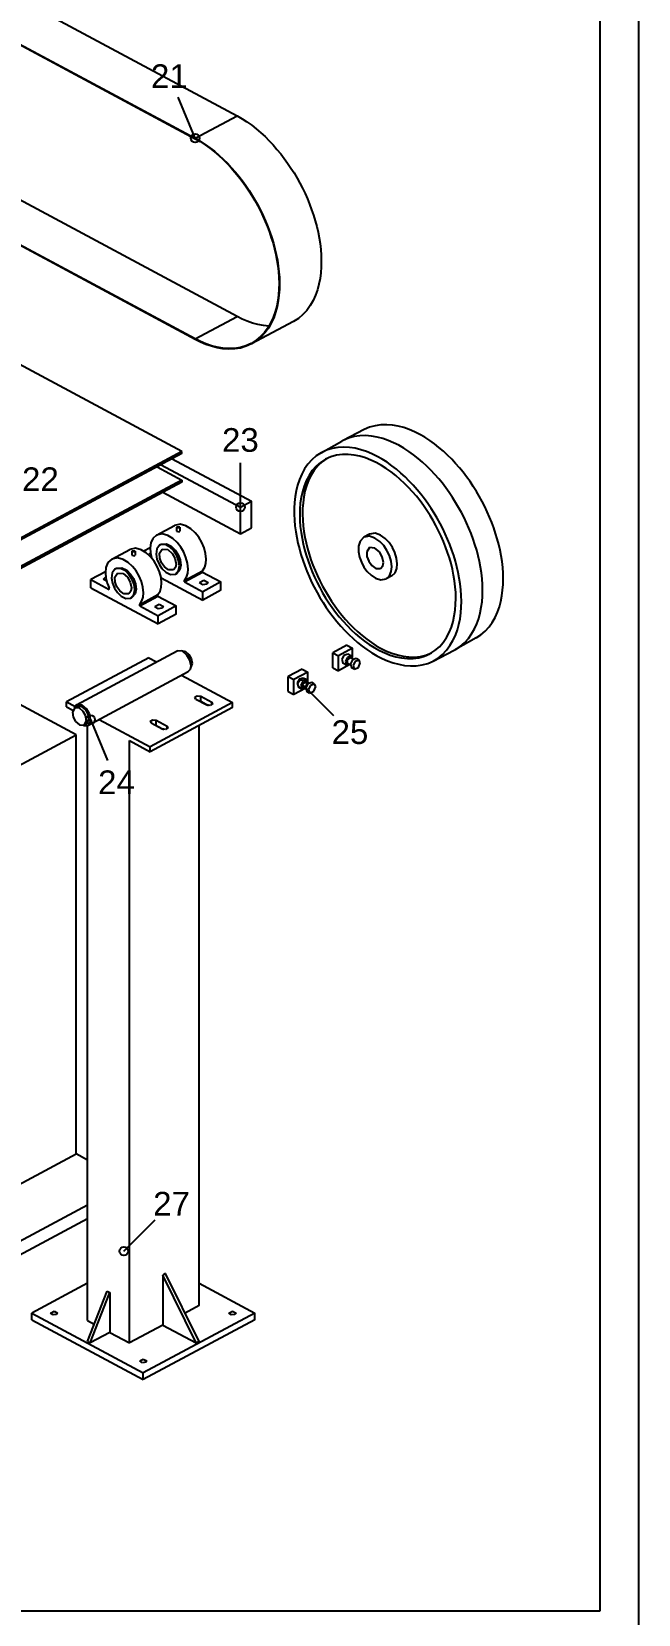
# Model space of a CAD drawing. Header units: millimetres. Extents: x 10 to 287, y 10 to 410.
# Drawn here: x 224.1 to 287, y 143.7 to 307.7 of the extents above; entities that cross this region are included whole.
import ezdxf
from ezdxf.enums import TextEntityAlignment as Align

# ---------------------------------------------------------------- set-up
doc = ezdxf.new("R2010")
doc.units = ezdxf.units.MM
doc.header["$MEASUREMENT"] = 0
doc.layers.add('DIBUJO', color=7, linetype='Continuous')
doc.layers.add('TEXTO', color=7, linetype='Continuous')
doc.styles.get("Standard").update_dxf_attribs({"font": 'arial.ttf'})

msp = doc.modelspace()

# ---------------------------------------------------------------- linework, layer by layer
at = {"layer": 'DIBUJO'}
for p, q in [((287, 410), (287, 10)), ((283, 386), (283, 144)), ((129.886, 360.995), (245.42, 298.966)), ((125.557, 358.667), (241.087, 296.638)), ((125.557, 358.614), (241.087, 296.589)), ((245.42, 278.167), (129.886, 340.196)), ((241.087, 275.843), (125.557, 337.872)), ((241.087, 275.79), (125.557, 337.819)), ((239.706, 264.173), (141.503, 316.897)), ((241.087, 296.638), (239.326, 300.887)), ((241.087, 296.638), (245.42, 298.966)), ((245.42, 298.966), (245.943, 298.664)), ((245.943, 298.664), (246.45, 298.337)), ((246.45, 298.337), (246.944, 297.986)), ((246.944, 297.986), (247.418, 297.614)), ((247.418, 297.614), (247.879, 297.222)), ((247.879, 297.222), (248.321, 296.813)), ((241.087, 296.638), (241.609, 296.339)), ((241.087, 296.589), (241.609, 296.29)), ((241.609, 296.339), (242.12, 296.013)), ((241.609, 296.29), (242.112, 295.964)), ((242.112, 295.964), (242.602, 295.612)), ((242.12, 296.013), (242.61, 295.661)), ((242.602, 295.612), (243.076, 295.245)), ((242.61, 295.661), (243.084, 295.29)), ((243.076, 295.245), (243.533, 294.853)), ((243.084, 295.29), (243.546, 294.898)), ((248.321, 296.813), (248.749, 296.388)), ((248.749, 296.388), (249.166, 295.947)), ((249.166, 295.947), (249.562, 295.494)), ((249.562, 295.494), (249.946, 295.024)), ((243.533, 294.853), (243.975, 294.448)), ((243.546, 294.898), (243.991, 294.489)), ((243.975, 294.448), (244.403, 294.023)), ((243.991, 294.489), (244.42, 294.06)), ((244.403, 294.023), (244.812, 293.586)), ((244.42, 294.06), (244.832, 293.623)), ((244.832, 293.623), (245.228, 293.166)), ((249.946, 295.024), (250.314, 294.546)), ((250.314, 294.546), (250.665, 294.056)), ((250.665, 294.056), (251.004, 293.558)), ((244.812, 293.586), (245.208, 293.133)), ((245.208, 293.133), (245.592, 292.667)), ((245.228, 293.166), (245.612, 292.7)), ((245.592, 292.667), (245.956, 292.189)), ((245.612, 292.7), (245.98, 292.222)), ((245.956, 292.189), (246.307, 291.703)), ((245.98, 292.222), (246.335, 291.732)), ((251.004, 293.558), (251.327, 293.047)), ((251.327, 293.047), (251.637, 292.524)), ((251.637, 292.524), (251.927, 291.997)), ((251.927, 291.997), (252.205, 291.462)), ((246.307, 291.703), (246.646, 291.205)), ((246.335, 291.732), (246.674, 291.23)), ((246.646, 291.205), (246.969, 290.699)), ((246.674, 291.23), (246.997, 290.719)), ((246.969, 290.699), (247.275, 290.18)), ((246.997, 290.719), (247.303, 290.2)), ((252.205, 291.462), (252.466, 290.915)), ((252.466, 290.915), (252.712, 290.364)), ((252.712, 290.364), (252.94, 289.804)), ((247.275, 290.18), (247.565, 289.653)), ((247.303, 290.2), (247.598, 289.673)), ((247.565, 289.653), (247.839, 289.122)), ((247.598, 289.673), (247.875, 289.134)), ((247.839, 289.122), (248.1, 288.579)), ((247.875, 289.134), (248.137, 288.591)), ((252.94, 289.804), (253.153, 289.24)), ((253.153, 289.24), (253.345, 288.668)), ((248.1, 288.579), (248.345, 288.027)), ((248.137, 288.591), (248.382, 288.039)), ((248.345, 288.027), (248.57, 287.472)), ((248.382, 288.039), (248.606, 287.48)), ((248.57, 287.472), (248.782, 286.908)), ((248.606, 287.48), (248.819, 286.912)), ((253.345, 288.668), (253.52, 288.088)), ((253.52, 288.088), (253.68, 287.504)), ((253.68, 287.504), (253.814, 286.916)), ((248.782, 286.908), (248.974, 286.34)), ((248.819, 286.912), (249.015, 286.34)), ((248.974, 286.34), (249.15, 285.764)), ((249.015, 286.34), (249.191, 285.764)), ((249.15, 285.764), (249.305, 285.184)), ((249.191, 285.764), (249.346, 285.18)), ((253.814, 286.916), (253.929, 286.324)), ((253.929, 286.324), (254.023, 285.728)), ((254.023, 285.728), (254.092, 285.127)), ((249.305, 285.184), (249.44, 284.6)), ((249.346, 285.18), (249.481, 284.592)), ((249.44, 284.6), (249.554, 284.008)), ((249.481, 284.592), (249.599, 283.996)), ((249.554, 284.008), (249.648, 283.416)), ((249.599, 283.996), (249.693, 283.399)), ((254.092, 285.127), (254.137, 284.523)), ((254.137, 284.523), (254.153, 283.922)), ((254.153, 283.922), (254.145, 283.318)), ((249.648, 283.416), (249.718, 282.819)), ((249.693, 283.399), (249.762, 282.799)), ((249.718, 282.819), (249.762, 282.219)), ((249.762, 282.799), (249.807, 282.198)), ((249.762, 282.219), (249.779, 281.618)), ((249.807, 282.198), (249.824, 281.594)), ((254.1, 282.713), (254.023, 282.117)), ((254.145, 283.318), (254.1, 282.713)), ((249.767, 281.018), (249.726, 280.417)), ((249.779, 281.618), (249.767, 281.018)), ((249.811, 280.989), (249.767, 280.389)), ((249.824, 281.594), (249.811, 280.989)), ((253.753, 280.936), (253.553, 280.368)), ((253.908, 281.52), (253.753, 280.936)), ((254.023, 282.117), (253.908, 281.52)), ((249.534, 279.229), (249.378, 278.649)), ((249.575, 279.196), (249.419, 278.612)), ((249.648, 279.821), (249.534, 279.229)), ((249.693, 279.788), (249.575, 279.196)), ((249.726, 280.417), (249.648, 279.821)), ((249.767, 280.389), (249.693, 279.788)), ((253.002, 279.294), (252.646, 278.804)), ((253.304, 279.817), (253.002, 279.294)), ((253.553, 280.368), (253.304, 279.817)), ((241.087, 275.843), (245.42, 278.167)), ((245.939, 277.91), (245.42, 278.167)), ((246.474, 277.681), (245.939, 277.91)), ((247.022, 277.485), (246.474, 277.681)), ((251.262, 277.656), (246.932, 275.328)), ((247.581, 277.334), (247.022, 277.485)), ((248.153, 277.227), (247.581, 277.334)), ((248.733, 277.174), (248.153, 277.227)), ((248.933, 277.534), (248.635, 277.015)), ((248.97, 277.493), (248.672, 276.97)), ((249.178, 278.081), (248.933, 277.534)), ((249.219, 278.044), (248.97, 277.493)), ((249.378, 278.649), (249.178, 278.081)), ((249.419, 278.612), (249.219, 278.044)), ((251.776, 277.975), (251.262, 277.656)), ((252.238, 278.363), (251.776, 277.975)), ((252.646, 278.804), (252.238, 278.363)), ((241.63, 275.569), (241.087, 275.843)), ((241.634, 275.516), (241.087, 275.79)), ((242.19, 275.332), (241.63, 275.569)), ((247.41, 275.704), (246.903, 275.381)), ((247.442, 275.651), (246.932, 275.328)), ((247.871, 276.088), (247.41, 275.704)), ((247.904, 276.039), (247.442, 275.651)), ((248.28, 276.529), (247.871, 276.088)), ((248.316, 276.48), (247.904, 276.039)), ((248.635, 277.015), (248.28, 276.529)), ((248.672, 276.97), (248.316, 276.48)), ((242.194, 275.279), (241.634, 275.516)), ((242.765, 275.136), (242.19, 275.332)), ((242.774, 275.083), (242.194, 275.279)), ((243.354, 274.985), (242.765, 275.136)), ((243.366, 274.928), (242.774, 275.083)), ((243.954, 274.883), (243.354, 274.985)), ((243.966, 274.826), (243.366, 274.928)), ((244.559, 274.842), (243.954, 274.883)), ((244.575, 274.785), (243.966, 274.826)), ((245.167, 274.866), (244.559, 274.842)), ((245.188, 274.809), (244.575, 274.785)), ((245.768, 274.96), (245.167, 274.866)), ((245.788, 274.903), (245.188, 274.809)), ((246.348, 275.132), (245.768, 274.96)), ((246.376, 275.079), (245.788, 274.903)), ((246.903, 275.381), (246.348, 275.132)), ((246.932, 275.328), (246.376, 275.079)), ((258.606, 266.452), (256.42, 265.325)), ((257.552, 265.729), (256.972, 265.566)), ((258.148, 265.815), (257.552, 265.729)), ((258.749, 265.831), (258.148, 265.815)), ((259.157, 266.689), (258.606, 266.452)), ((259.349, 265.786), (258.749, 265.831)), ((259.733, 266.852), (259.157, 266.689)), ((259.945, 265.68), (259.349, 265.786)), ((260.329, 266.942), (259.733, 266.852)), ((260.93, 266.959), (260.329, 266.942)), ((261.526, 266.91), (260.93, 266.959)), ((262.119, 266.807), (261.526, 266.91)), ((262.699, 266.652), (262.119, 266.807)), ((263.266, 266.456), (262.699, 266.652)), ((263.818, 266.219), (263.266, 266.456)), ((264.357, 265.95), (263.818, 266.219)), ((264.876, 265.652), (264.357, 265.95)), ((239.706, 264.173), (222.375, 254.868)), ((239.706, 263.965), (239.706, 264.173)), ((254.145, 264.058), (256.29, 265.259)), ((254.693, 264.316), (254.145, 264.058)), ((255.269, 264.496), (254.693, 264.316)), ((255.861, 264.602), (255.269, 264.496)), ((256.465, 264.634), (255.861, 264.602)), ((256.42, 265.325), (256.29, 265.259)), ((256.972, 265.566), (256.42, 265.325)), ((257.07, 264.602), (256.465, 264.634)), ((257.666, 264.508), (257.07, 264.602)), ((258.25, 264.361), (257.666, 264.508)), ((258.826, 264.173), (258.25, 264.361)), ((259.386, 263.94), (258.826, 264.173)), ((260.525, 265.529), (259.945, 265.68)), ((261.097, 265.329), (260.525, 265.529)), ((261.649, 265.092), (261.097, 265.329)), ((262.188, 264.822), (261.649, 265.092)), ((262.711, 264.52), (262.188, 264.822)), ((263.217, 264.193), (262.711, 264.52)), ((263.707, 263.842), (263.217, 264.193)), ((265.382, 265.325), (264.876, 265.652)), ((265.868, 264.978), (265.382, 265.325)), ((266.342, 264.606), (265.868, 264.978)), ((266.8, 264.214), (266.342, 264.606)), ((267.241, 263.805), (266.8, 264.214)), ((239.706, 263.965), (222.375, 254.664)), ((237.137, 262.588), (239.706, 261.211)), ((237.553, 262.813), (245.772, 258.401)), ((238.709, 263.434), (246.928, 259.022)), ((245.772, 258.401), (245.772, 263.001)), ((252.769, 262.87), (252.422, 262.372)), ((253.173, 263.327), (252.769, 262.87)), ((253.635, 263.724), (253.173, 263.327)), ((253.622, 262.649), (253.222, 262.196)), ((253.806, 262.698), (253.426, 262.237)), ((254.084, 263.05), (253.622, 262.649)), ((254.145, 264.058), (253.635, 263.724)), ((254.247, 263.107), (253.806, 262.698)), ((254.595, 263.372), (254.084, 263.05)), ((254.742, 263.45), (254.247, 263.107)), ((255.15, 263.621), (254.595, 263.372)), ((255.734, 263.785), (255.15, 263.621)), ((256.335, 263.867), (255.734, 263.785)), ((256.943, 263.871), (256.335, 263.867)), ((257.548, 263.809), (256.943, 263.871)), ((258.144, 263.687), (257.548, 263.809)), ((258.724, 263.511), (258.144, 263.687)), ((259.292, 263.291), (258.724, 263.511)), ((259.843, 263.029), (259.292, 263.291)), ((259.925, 263.675), (259.386, 263.94)), ((260.374, 262.735), (259.843, 263.029)), ((260.452, 263.38), (259.925, 263.675)), ((260.889, 262.412), (260.374, 262.735)), ((260.963, 263.058), (260.452, 263.38)), ((261.457, 262.706), (260.963, 263.058)), ((261.935, 262.339), (261.457, 262.706)), ((264.181, 263.47), (263.707, 263.842)), ((264.639, 263.078), (264.181, 263.47)), ((265.084, 262.67), (264.639, 263.078)), ((265.509, 262.245), (265.084, 262.67)), ((267.665, 263.38), (267.241, 263.805)), ((268.074, 262.943), (267.665, 263.38)), ((268.47, 262.49), (268.074, 262.943)), ((268.85, 262.024), (268.47, 262.49)), ((239.706, 261.211), (222.375, 251.907)), ((239.706, 261.003), (222.375, 251.698)), ((239.706, 261.211), (239.706, 261.003)), ((251.891, 261.277), (251.699, 260.697)), ((252.127, 261.836), (251.891, 261.277)), ((252.422, 262.372), (252.127, 261.836)), ((252.601, 261.154), (252.377, 260.591)), ((252.883, 261.693), (252.601, 261.154)), ((252.838, 261.191), (252.626, 260.631)), ((253.104, 261.73), (252.838, 261.191)), ((253.222, 262.196), (252.883, 261.693)), ((253.426, 262.237), (253.104, 261.73)), ((261.387, 262.061), (260.889, 262.412)), ((261.865, 261.689), (261.387, 262.061)), ((262.327, 261.293), (261.865, 261.689)), ((262.396, 261.947), (261.935, 262.339)), ((262.772, 260.877), (262.327, 261.293)), ((262.841, 261.538), (262.396, 261.947)), ((263.197, 260.448), (262.772, 260.877)), ((263.274, 261.118), (262.841, 261.538)), ((263.687, 260.676), (263.274, 261.118)), ((265.921, 261.804), (265.509, 262.245)), ((266.318, 261.35), (265.921, 261.804)), ((266.697, 260.885), (266.318, 261.35)), ((267.065, 260.407), (266.697, 260.885)), ((269.214, 261.546), (268.85, 262.024)), ((269.565, 261.06), (269.214, 261.546)), ((269.9, 260.562), (269.565, 261.06)), ((237.745, 259.949), (245.772, 255.644)), ((251.445, 259.508), (251.38, 258.904)), ((251.552, 260.109), (251.445, 259.508)), ((251.699, 260.697), (251.552, 260.109)), ((252.07, 259.418), (251.98, 258.818)), ((252.197, 260.011), (252.07, 259.418)), ((252.377, 260.591), (252.197, 260.011)), ((252.34, 259.467), (252.258, 258.871)), ((252.458, 260.056), (252.34, 259.467)), ((252.626, 260.631), (252.458, 260.056)), ((263.609, 259.998), (263.197, 260.448)), ((264.006, 259.537), (263.609, 259.998)), ((264.087, 260.223), (263.687, 260.676)), ((264.381, 259.059), (264.006, 259.537)), ((264.471, 259.757), (264.087, 260.223)), ((264.843, 259.279), (264.471, 259.757)), ((265.194, 258.789), (264.843, 259.279)), ((267.416, 259.917), (267.065, 260.407)), ((267.751, 259.414), (267.416, 259.917)), ((268.074, 258.904), (267.751, 259.414)), ((270.222, 260.051), (269.9, 260.562)), ((270.525, 259.537), (270.222, 260.051)), ((270.815, 259.01), (270.525, 259.537)), ((245.772, 258.401), (246.928, 259.022)), ((245.772, 255.644), (245.772, 258.401)), ((246.928, 256.265), (246.928, 259.022)), ((251.38, 258.904), (251.343, 258.295)), ((251.343, 258.295), (251.343, 257.682)), ((251.343, 257.682), (251.368, 257.074)), ((251.931, 258.213), (251.919, 257.605)), ((251.919, 257.605), (251.935, 257)), ((251.98, 258.818), (251.931, 258.213)), ((252.217, 258.271), (252.205, 257.674)), ((252.205, 257.674), (252.23, 257.074)), ((252.258, 258.871), (252.217, 258.271)), ((264.745, 258.569), (264.381, 259.059)), ((265.088, 258.07), (264.745, 258.569)), ((265.419, 257.56), (265.088, 258.07)), ((265.533, 258.287), (265.194, 258.789)), ((265.729, 257.037), (265.419, 257.56)), ((265.856, 257.776), (265.533, 258.287)), ((266.166, 257.258), (265.856, 257.776)), ((268.38, 258.385), (268.074, 258.904)), ((268.67, 257.858), (268.38, 258.385)), ((268.948, 257.323), (268.67, 257.858)), ((271.088, 258.475), (270.815, 259.01)), ((271.35, 257.932), (271.088, 258.475)), ((271.591, 257.384), (271.35, 257.932)), ((237.063, 255.513), (238.942, 256.522)), ((239.53, 256.641), (238.942, 256.522)), ((239.481, 256.322), (239.155, 256.322)), ((239.155, 256.322), (239.436, 256.257)), ((239.155, 256.322), (239.155, 255.91)), ((239.155, 255.91), (239.436, 255.848)), ((239.436, 256.257), (239.481, 256.322)), ((239.436, 255.848), (239.481, 255.91)), ((239.481, 256.322), (239.481, 255.91)), ((240.115, 256.49), (239.53, 256.641)), ((240.633, 256.171), (240.115, 256.49)), ((241.083, 255.763), (240.633, 256.171)), ((245.772, 255.644), (246.928, 256.265)), ((251.368, 257.074), (251.425, 256.469)), ((251.425, 256.469), (251.503, 255.865)), ((251.935, 257), (251.98, 256.396)), ((251.98, 256.396), (252.054, 255.791)), ((252.23, 257.074), (252.279, 256.473)), ((252.279, 256.473), (252.352, 255.877)), ((266.028, 256.506), (265.729, 257.037)), ((266.305, 255.967), (266.028, 256.506)), ((266.46, 256.727), (266.166, 257.258)), ((266.567, 255.415), (266.305, 255.967)), ((266.738, 256.191), (266.46, 256.727)), ((267, 255.648), (266.738, 256.191)), ((269.205, 256.776), (268.948, 257.323)), ((269.45, 256.224), (269.205, 256.776)), ((269.675, 255.669), (269.45, 256.224)), ((271.815, 256.825), (271.591, 257.384)), ((272.024, 256.265), (271.815, 256.825)), ((272.216, 255.693), (272.024, 256.265)), ((236.483, 254.701), (236.414, 254.194)), ((236.688, 255.17), (236.483, 254.701)), ((237.063, 255.513), (236.688, 255.17)), ((237.651, 255.636), (237.063, 255.513)), ((237.431, 254.496), (237.1, 254.08)), ((237.431, 254.496), (237.57, 254.57)), ((237.978, 254.541), (237.431, 254.496)), ((237.504, 254.529), (237.57, 254.57)), ((237.57, 254.57), (238.117, 254.615)), ((238.24, 255.481), (237.651, 255.636)), ((238.472, 254.28), (237.978, 254.541)), ((238.117, 254.615), (238.611, 254.357)), ((238.758, 255.166), (238.24, 255.481)), ((238.873, 253.884), (238.472, 254.28)), ((238.611, 254.357), (239.012, 253.961)), ((239.204, 254.754), (238.758, 255.166)), ((239.584, 254.276), (239.204, 254.754)), ((239.894, 253.753), (239.584, 254.276)), ((241.458, 255.285), (241.083, 255.763)), ((241.773, 254.762), (241.458, 255.285)), ((242.01, 254.202), (241.773, 254.762)), ((251.503, 255.865), (251.605, 255.264)), ((251.605, 255.264), (251.731, 254.668)), ((251.731, 254.668), (251.878, 254.076)), ((252.054, 255.791), (252.156, 255.191)), ((252.156, 255.191), (252.279, 254.598)), ((252.279, 254.598), (252.422, 254.01)), ((252.352, 255.877), (252.454, 255.289)), ((252.454, 255.289), (252.577, 254.701)), ((252.577, 254.701), (252.724, 254.116)), ((258.001, 254.362), (257.997, 253.794)), ((258.165, 254.901), (258.001, 254.362)), ((258.557, 255.301), (258.165, 254.901)), ((259.133, 255.611), (258.557, 255.301)), ((259.141, 255.399), (258.557, 255.301)), ((259.717, 255.709), (259.133, 255.611)), ((259.709, 255.211), (259.141, 255.399)), ((260.203, 254.868), (259.709, 255.211)), ((260.289, 255.522), (259.717, 255.709)), ((260.615, 254.427), (260.203, 254.868)), ((260.779, 255.174), (260.289, 255.522)), ((260.95, 253.929), (260.615, 254.427)), ((261.191, 254.737), (260.779, 255.174)), ((261.53, 254.239), (261.191, 254.737)), ((261.788, 253.696), (261.53, 254.239)), ((266.808, 254.86), (266.567, 255.415)), ((267.032, 254.292), (266.808, 254.86)), ((267.241, 255.093), (267, 255.648)), ((267.241, 253.72), (267.032, 254.292)), ((267.469, 254.533), (267.241, 255.093)), ((267.682, 253.969), (267.469, 254.533)), ((269.883, 255.101), (269.675, 255.669)), ((270.075, 254.529), (269.883, 255.101)), ((270.251, 253.953), (270.075, 254.529)), ((272.387, 255.117), (272.216, 255.693)), ((272.543, 254.537), (272.387, 255.117)), ((272.677, 253.953), (272.543, 254.537)), ((232.051, 252.662), (231.847, 252.16)), ((232.444, 253.034), (232.051, 252.662)), ((232.444, 253.034), (234.318, 254.039)), ((233.032, 253.152), (232.444, 253.034)), ((233.616, 252.997), (233.032, 253.152)), ((234.135, 252.683), (233.616, 252.997)), ((234.584, 252.27), (234.135, 252.683)), ((234.907, 254.161), (234.318, 254.039)), ((234.862, 253.839), (234.535, 253.839)), ((234.535, 253.839), (234.813, 253.777)), ((234.535, 253.839), (234.535, 253.43)), ((234.535, 253.43), (234.813, 253.365)), ((234.813, 253.777), (234.862, 253.839)), ((234.813, 253.365), (234.862, 253.43)), ((234.862, 253.839), (234.862, 253.43)), ((235.495, 254.006), (234.907, 254.161)), ((236.014, 253.692), (235.495, 254.006)), ((236.414, 254.194), (235.777, 253.855)), ((236.459, 253.279), (236.014, 253.692)), ((236.23, 253.512), (236.447, 253.659)), ((236.414, 254.194), (236.442, 253.683)), ((236.442, 253.683), (236.549, 253.181)), ((236.839, 252.805), (236.459, 253.279)), ((236.54, 253.214), (236.516, 253.218)), ((237.149, 252.278), (236.839, 252.805)), ((237.1, 254.08), (237.031, 253.541)), ((237.031, 253.541), (237.129, 253.005)), ((237.129, 253.005), (237.341, 252.499)), ((237.394, 253.643), (237.664, 254.063)), ((237.415, 253.124), (237.394, 253.643)), ((237.598, 252.638), (237.415, 253.124)), ((237.901, 252.217), (237.598, 252.638)), ((237.664, 254.063), (238.24, 254.018)), ((238.24, 254.018), (238.693, 253.626)), ((238.693, 253.626), (238.991, 253.108)), ((239.175, 253.414), (238.873, 253.884)), ((238.991, 253.108), (239.11, 252.519)), ((239.012, 253.961), (239.314, 253.487)), ((239.375, 252.887), (239.175, 253.414)), ((239.314, 253.487), (239.514, 252.965)), ((239.457, 252.336), (239.375, 252.887)), ((239.514, 252.965), (239.596, 252.409)), ((240.135, 253.193), (239.894, 253.753)), ((240.29, 252.605), (240.135, 253.193)), ((240.351, 252.001), (240.29, 252.605)), ((242.169, 253.614), (242.01, 254.202)), ((242.23, 253.01), (242.169, 253.614)), ((242.194, 252.589), (242.23, 253.01)), ((251.878, 254.076), (252.042, 253.492)), ((252.042, 253.492), (252.23, 252.907)), ((252.23, 252.907), (252.434, 252.336)), ((252.422, 254.01), (252.589, 253.426)), ((252.589, 253.426), (252.777, 252.846)), ((252.724, 254.116), (252.891, 253.541)), ((252.777, 252.846), (252.985, 252.278)), ((252.891, 253.541), (253.079, 252.969)), ((253.079, 252.969), (253.283, 252.405)), ((257.997, 253.794), (258.107, 253.238)), ((258.107, 253.238), (258.303, 252.703)), ((258.303, 252.703), (258.569, 252.205)), ((259.137, 254.223), (258.867, 253.798)), ((258.867, 253.798), (258.888, 253.283)), ((258.888, 253.283), (259.071, 252.797)), ((259.071, 252.797), (259.374, 252.376)), ((259.713, 254.178), (259.137, 254.223)), ((260.166, 253.786), (259.713, 254.178)), ((260.464, 253.263), (260.166, 253.786)), ((260.583, 252.679), (260.464, 253.263)), ((260.521, 252.327), (260.583, 252.679)), ((261.212, 253.385), (260.95, 253.929)), ((261.383, 252.809), (261.212, 253.385)), ((261.449, 252.213), (261.383, 252.809)), ((261.959, 253.12), (261.788, 253.696)), ((262.025, 252.523), (261.959, 253.12)), ((267.429, 253.144), (267.241, 253.72)), ((267.592, 252.56), (267.429, 253.144)), ((267.874, 253.393), (267.682, 253.969)), ((268.049, 252.818), (267.874, 253.393)), ((268.205, 252.233), (268.049, 252.818)), ((270.402, 253.369), (270.251, 253.953)), ((270.537, 252.785), (270.402, 253.369)), ((270.651, 252.193), (270.537, 252.785)), ((272.788, 253.361), (272.677, 253.953)), ((272.877, 252.769), (272.788, 253.361)), ((272.947, 252.172), (272.877, 252.769)), ((231.79, 251.715), (230.279, 250.902)), ((231.594, 250.963), (231.827, 251.176)), ((231.917, 250.734), (231.594, 250.963)), ((231.847, 252.16), (231.79, 251.621)), ((231.79, 251.621), (231.843, 251.077)), ((231.843, 251.077), (231.974, 250.551)), ((232.476, 251.596), (232.411, 251.061)), ((232.411, 251.061), (232.509, 250.522)), ((232.811, 252.017), (232.476, 251.596)), ((232.77, 251.159), (233.04, 251.584)), ((232.795, 250.645), (232.77, 251.159)), ((232.811, 252.017), (232.95, 252.09)), ((233.359, 252.058), (232.811, 252.017)), ((232.881, 252.05), (232.95, 252.09)), ((232.95, 252.09), (233.497, 252.131)), ((233.04, 251.584), (233.62, 251.539)), ((233.853, 251.8), (233.359, 252.058)), ((233.497, 252.131), (233.992, 251.874)), ((233.62, 251.539), (234.069, 251.147)), ((234.249, 251.404), (233.853, 251.8)), ((233.992, 251.874), (234.388, 251.478)), ((234.069, 251.147), (234.367, 250.624)), ((234.551, 250.93), (234.249, 251.404)), ((234.388, 251.478), (234.69, 251.004)), ((234.96, 251.796), (234.584, 252.27)), ((234.69, 251.004), (234.894, 250.481)), ((235.274, 251.274), (234.96, 251.796)), ((235.511, 250.714), (235.274, 251.274)), ((237.39, 251.723), (237.149, 252.278)), ((237.341, 252.499), (237.643, 252.046)), ((237.549, 251.135), (237.39, 251.723)), ((237.607, 250.53), (237.549, 251.135)), ((237.553, 251.098), (241.863, 248.786)), ((237.643, 252.046), (238.035, 251.67)), ((238.321, 251.915), (237.901, 252.217)), ((238.035, 251.67), (238.522, 251.425)), ((238.824, 251.907), (238.321, 251.915)), ((238.522, 251.425), (239.053, 251.474)), ((239.048, 252.172), (238.824, 251.907)), ((239.11, 252.519), (239.048, 252.172)), ((239.053, 251.474), (239.371, 251.845)), ((239.053, 251.474), (239.191, 251.547)), ((239.191, 251.547), (239.122, 251.515)), ((239.51, 251.919), (239.191, 251.547)), ((239.371, 251.845), (239.457, 252.336)), ((239.596, 252.409), (239.51, 251.919)), ((239.972, 250.816), (241.846, 251.825)), ((239.972, 250.661), (241.846, 251.67)), ((239.972, 250.816), (240.196, 251.171)), ((240.196, 251.171), (240.315, 251.58)), ((240.315, 251.58), (240.351, 252.001)), ((241.846, 251.825), (242.075, 252.18)), ((241.846, 251.67), (241.846, 251.825)), ((241.846, 251.67), (243.738, 250.657)), ((242.075, 252.18), (242.194, 252.589)), ((252.434, 252.336), (252.654, 251.768)), ((252.654, 251.768), (252.895, 251.208)), ((252.895, 251.208), (253.149, 250.653)), ((252.985, 252.278), (253.21, 251.715)), ((253.21, 251.715), (253.455, 251.155)), ((253.283, 252.405), (253.508, 251.849)), ((253.455, 251.155), (253.716, 250.608)), ((253.508, 251.849), (253.749, 251.298)), ((253.749, 251.298), (254.006, 250.759)), ((258.569, 252.205), (258.908, 251.747)), ((258.908, 251.747), (259.308, 251.351)), ((259.308, 251.351), (259.782, 251.041)), ((259.374, 252.376), (259.794, 252.07)), ((259.782, 251.041), (260.325, 250.877)), ((259.794, 252.07), (260.297, 252.062)), ((260.297, 252.062), (260.521, 252.327)), ((260.325, 250.877), (260.877, 250.984)), ((260.877, 250.984), (261.216, 251.302)), ((261.453, 251.294), (260.877, 250.984)), ((261.216, 251.302), (261.396, 251.739)), ((261.396, 251.739), (261.449, 252.213)), ((261.453, 251.294), (261.796, 251.613)), ((261.796, 251.613), (261.976, 252.05)), ((261.976, 252.05), (262.025, 252.523)), ((267.739, 251.968), (267.592, 252.56)), ((267.862, 251.372), (267.739, 251.968)), ((267.96, 250.771), (267.862, 251.372)), ((268.339, 251.645), (268.205, 252.233)), ((268.454, 251.049), (268.339, 251.645)), ((268.544, 250.453), (268.454, 251.049)), ((270.741, 251.596), (270.651, 252.193)), ((270.807, 250.996), (270.741, 251.596)), ((270.851, 250.395), (270.807, 250.996)), ((272.988, 251.572), (272.947, 252.172)), ((273, 250.971), (272.988, 251.572)), ((272.988, 250.383), (273, 250.971)), ((230.279, 250.902), (232.17, 249.889)), ((230.279, 250.04), (230.279, 250.902)), ((230.279, 250.04), (237.239, 246.303)), ((231.974, 250.551), (232.17, 250.04)), ((232.17, 249.889), (232.17, 250.04)), ((232.509, 250.522), (232.721, 250.02)), ((232.721, 250.02), (233.024, 249.566)), ((232.979, 250.158), (232.795, 250.645)), ((233.281, 249.738), (232.979, 250.158)), ((233.024, 249.566), (233.416, 249.186)), ((233.698, 249.431), (233.281, 249.738)), ((234.2, 249.423), (233.698, 249.431)), ((234.429, 249.689), (234.2, 249.423)), ((234.367, 250.624), (234.49, 250.04)), ((234.49, 250.04), (234.429, 249.689)), ((234.433, 248.994), (234.747, 249.366)), ((234.755, 250.408), (234.551, 250.93)), ((234.886, 249.44), (234.572, 249.068)), ((234.747, 249.366), (234.833, 249.852)), ((234.833, 249.852), (234.755, 250.408)), ((234.972, 249.926), (234.886, 249.44)), ((234.894, 250.481), (234.972, 249.926)), ((235.348, 248.337), (237.227, 249.346)), ((235.67, 250.126), (235.511, 250.714)), ((235.732, 249.521), (235.67, 250.126)), ((235.695, 249.096), (235.732, 249.521)), ((237.227, 249.346), (237.451, 249.701)), ((237.227, 249.19), (237.227, 249.346)), ((237.451, 249.701), (237.574, 250.105)), ((237.574, 250.105), (237.607, 250.53)), ((239.972, 250.661), (239.972, 250.816)), ((239.972, 250.661), (241.863, 249.648)), ((241.528, 250.591), (241.977, 250.832)), ((241.863, 250.359), (241.528, 250.591)), ((243.738, 250.657), (241.863, 249.648)), ((242.296, 250.424), (241.863, 250.359)), ((243.738, 249.795), (241.863, 248.786)), ((241.863, 248.786), (241.863, 249.648)), ((241.977, 250.832), (242.426, 250.591)), ((242.426, 250.591), (242.296, 250.424)), ((243.738, 249.795), (243.738, 250.657)), ((253.149, 250.653), (253.422, 250.109)), ((253.422, 250.109), (253.708, 249.57)), ((253.708, 249.57), (254.015, 249.043)), ((253.716, 250.608), (253.994, 250.069)), ((253.994, 250.069), (254.288, 249.538)), ((254.006, 250.759), (254.284, 250.224)), ((254.284, 250.224), (254.574, 249.701)), ((254.288, 249.538), (254.603, 249.019)), ((254.574, 249.701), (254.885, 249.186)), ((268.029, 250.171), (267.96, 250.771)), ((268.078, 249.562), (268.029, 250.171)), ((268.09, 248.953), (268.078, 249.562)), ((268.613, 249.852), (268.544, 250.453)), ((268.654, 249.248), (268.613, 249.852)), ((270.864, 249.791), (270.851, 250.395)), ((270.851, 249.203), (270.864, 249.791)), ((272.865, 249.215), (272.943, 249.799)), ((272.943, 249.799), (272.988, 250.383)), ((233.416, 249.186), (233.902, 248.945)), ((233.902, 248.945), (234.433, 248.994)), ((234.433, 248.994), (234.572, 249.068)), ((234.572, 249.068), (234.498, 249.035)), ((235.348, 248.181), (237.227, 249.19)), ((235.348, 248.337), (235.576, 248.692)), ((235.348, 248.181), (235.348, 248.337)), ((235.348, 248.181), (237.239, 247.164)), ((235.576, 248.692), (235.695, 249.096)), ((236.908, 248.112), (237.357, 248.353)), ((237.243, 247.879), (236.908, 248.112)), ((237.227, 249.19), (239.118, 248.173)), ((239.118, 248.173), (237.239, 247.164)), ((237.672, 247.94), (237.243, 247.879)), ((237.357, 248.353), (237.807, 248.112)), ((237.807, 248.112), (237.672, 247.94)), ((239.118, 247.311), (239.118, 248.173)), ((254.015, 249.043), (254.333, 248.525)), ((254.333, 248.525), (254.668, 248.014)), ((254.603, 249.019), (254.93, 248.508)), ((254.668, 248.014), (255.019, 247.516)), ((254.885, 249.186), (255.207, 248.68)), ((254.93, 248.508), (255.277, 248.01)), ((255.207, 248.68), (255.546, 248.186)), ((255.277, 248.01), (255.636, 247.52)), ((255.546, 248.186), (255.906, 247.704)), ((255.906, 247.704), (256.277, 247.234)), ((267.935, 247.152), (268.025, 247.748)), ((268.025, 247.748), (268.074, 248.353)), ((268.074, 248.353), (268.09, 248.953)), ((268.609, 247.446), (268.654, 248.047)), ((268.67, 248.643), (268.654, 249.248)), ((268.654, 248.047), (268.67, 248.643)), ((270.615, 247.454), (270.729, 248.03)), ((270.729, 248.03), (270.807, 248.614)), ((270.807, 248.614), (270.851, 249.203)), ((272.404, 247.52), (272.6, 248.071)), ((272.6, 248.071), (272.751, 248.639)), ((272.751, 248.639), (272.865, 249.215)), ((239.118, 247.311), (237.239, 246.303)), ((237.239, 246.303), (237.239, 247.164)), ((255.019, 247.516), (255.387, 247.03)), ((255.387, 247.03), (255.767, 246.556)), ((255.636, 247.52), (256.016, 247.046)), ((255.767, 246.556), (256.163, 246.094)), ((256.016, 247.046), (256.408, 246.584)), ((256.163, 246.094), (256.576, 245.645)), ((256.277, 247.234), (256.666, 246.776)), ((256.408, 246.584), (256.821, 246.139)), ((256.666, 246.776), (257.07, 246.331)), ((256.821, 246.139), (257.246, 245.706)), ((257.07, 246.331), (257.491, 245.906)), ((267.629, 245.984), (267.804, 246.564)), ((267.804, 246.564), (267.935, 247.152)), ((268.25, 245.69), (268.409, 246.266)), ((268.409, 246.266), (268.527, 246.854)), ((268.527, 246.854), (268.609, 247.446)), ((270.022, 245.792), (270.263, 246.331)), ((270.263, 246.331), (270.459, 246.887)), ((270.459, 246.887), (270.615, 247.454)), ((271.53, 245.996), (271.873, 246.474)), ((271.873, 246.474), (272.163, 246.985)), ((272.163, 246.985), (272.404, 247.52)), ((256.576, 245.645), (257.005, 245.208)), ((257.005, 245.208), (257.446, 244.791)), ((257.246, 245.706), (257.691, 245.294)), ((257.446, 244.791), (257.907, 244.391)), ((257.491, 245.906), (257.928, 245.494)), ((257.691, 245.294), (258.152, 244.897)), ((257.928, 245.494), (258.385, 245.102)), ((258.152, 244.897), (258.63, 244.526)), ((258.385, 245.102), (258.855, 244.73)), ((258.63, 244.526), (259.129, 244.174)), ((258.855, 244.73), (259.345, 244.379)), ((266.779, 244.391), (267.118, 244.889)), ((267.118, 244.889), (267.4, 245.424)), ((267.4, 245.424), (267.629, 245.984)), ((267.486, 244.068), (267.792, 244.583)), ((267.792, 244.583), (268.045, 245.126)), ((268.045, 245.126), (268.25, 245.69)), ((270.198, 244.861), (268.049, 243.664)), ((268.993, 244.366), (269.389, 244.803)), ((269.389, 244.803), (269.732, 245.281)), ((269.732, 245.281), (270.022, 245.792)), ((270.198, 244.861), (270.688, 245.183)), ((270.688, 245.183), (271.133, 245.563)), ((271.133, 245.563), (271.53, 245.996)), ((236.287, 242.81), (227.767, 238.235)), ((228.808, 237.937), (239.208, 243.521)), ((236.287, 242.81), (237.084, 242.381)), ((239.784, 243.476), (239.208, 243.521)), ((240.127, 243.427), (239.673, 243.529)), ((240.237, 243.084), (239.784, 243.476)), ((240.474, 243.1), (240.127, 243.427)), ((240.535, 242.565), (240.237, 243.084)), ((240.707, 242.679), (240.474, 243.1)), ((256.792, 244.101), (255.35, 243.329)), ((255.35, 241.777), (255.35, 243.329)), ((255.35, 243.329), (255.926, 243.018)), ((257.372, 243.79), (255.926, 243.018)), ((255.926, 241.466), (255.926, 243.018)), ((256.502, 243.047), (256.29, 242.655)), ((256.902, 243.182), (256.502, 243.047)), ((256.878, 242.847), (256.666, 242.455)), ((256.792, 244.101), (257.372, 243.79)), ((256.853, 242.606), (257.18, 242.802)), ((257.278, 242.982), (256.878, 242.847)), ((257.278, 242.982), (256.902, 243.182)), ((257.466, 242.647), (257.18, 242.802)), ((257.401, 242.716), (257.278, 242.982)), ((257.372, 242.871), (257.372, 243.79)), ((257.907, 244.391), (258.385, 244.011)), ((258.385, 244.011), (258.875, 243.652)), ((258.875, 243.652), (259.386, 243.317)), ((259.129, 244.174), (259.643, 243.852)), ((259.345, 244.379), (259.847, 244.056)), ((259.386, 243.317), (259.909, 243.01)), ((259.643, 243.852), (260.174, 243.558)), ((259.847, 244.056), (260.37, 243.762)), ((259.909, 243.01), (260.452, 242.733)), ((260.174, 243.558), (260.722, 243.3)), ((260.37, 243.762), (260.914, 243.5)), ((260.722, 243.3), (261.289, 243.08)), ((260.914, 243.5), (261.469, 243.276)), ((261.289, 243.08), (261.869, 242.908)), ((261.469, 243.276), (262.041, 243.092)), ((261.869, 242.908), (262.466, 242.786)), ((262.041, 243.092), (262.625, 242.961)), ((262.466, 242.786), (263.07, 242.724)), ((262.625, 242.961), (263.221, 242.888)), ((263.221, 242.888), (263.822, 242.876)), ((263.675, 242.728), (264.275, 242.81)), ((263.822, 242.876), (264.418, 242.937)), ((264.275, 242.81), (264.859, 242.974)), ((264.418, 242.937), (264.998, 243.08)), ((264.859, 242.974), (265.415, 243.219)), ((264.998, 243.08), (265.558, 243.3)), ((265.415, 243.219), (265.925, 243.545)), ((265.738, 242.467), (267.923, 243.594)), ((265.738, 242.467), (266.248, 242.777)), ((265.925, 243.545), (266.383, 243.938)), ((266.248, 242.777), (266.714, 243.153)), ((266.383, 243.938), (266.779, 244.391)), ((266.714, 243.153), (267.13, 243.586)), ((267.13, 243.586), (267.486, 244.068)), ((267.923, 243.594), (268.049, 243.664)), ((268.049, 243.664), (268.544, 243.982)), ((268.544, 243.982), (268.993, 244.366)), ((229.968, 235.78), (240.368, 241.364)), ((240.368, 241.364), (240.592, 241.63)), ((240.654, 241.977), (240.535, 242.565)), ((240.592, 241.63), (240.654, 241.977)), ((240.629, 241.748), (240.797, 242.21)), ((240.797, 242.21), (240.707, 242.679)), ((252.172, 241.622), (250.731, 240.845)), ((252.752, 241.311), (251.306, 240.535)), ((252.172, 241.622), (252.752, 241.311)), ((252.752, 240.392), (252.752, 241.311)), ((255.35, 241.777), (255.926, 241.466)), ((257.107, 242.099), (255.926, 241.466)), ((256.29, 242.655), (256.4, 242.246)), ((256.776, 242.046), (256.4, 242.246)), ((256.666, 242.455), (256.776, 242.046)), ((256.776, 242.046), (257.09, 242.108)), ((256.87, 242.226), (256.853, 242.606)), ((257.156, 242.071), (256.87, 242.226)), ((257.384, 242.573), (257.172, 242.181)), ((257.172, 242.181), (257.278, 241.773)), ((257.568, 241.622), (257.278, 241.773)), ((257.781, 242.712), (257.384, 242.573)), ((257.401, 242.684), (257.401, 242.716)), ((257.67, 242.418), (257.462, 242.026)), ((257.462, 242.026), (257.568, 241.622)), ((257.568, 241.622), (258.013, 241.809)), ((258.071, 242.557), (257.67, 242.418)), ((258.071, 242.557), (257.781, 242.712)), ((258.013, 241.809), (258.193, 242.287)), ((258.193, 242.287), (258.071, 242.557)), ((260.452, 242.733), (261.012, 242.487)), ((261.012, 242.487), (261.583, 242.283)), ((261.583, 242.283), (262.172, 242.124)), ((262.172, 242.124), (262.772, 242.014)), ((262.772, 242.014), (263.381, 241.965)), ((263.07, 242.724), (263.675, 242.728)), ((263.381, 241.965), (263.989, 241.977)), ((263.989, 241.977), (264.59, 242.063)), ((264.59, 242.063), (265.178, 242.226)), ((265.178, 242.226), (265.738, 242.467)), ((239.673, 240.992), (244.951, 238.158)), ((250.731, 239.293), (250.731, 240.845)), ((250.731, 240.845), (251.306, 240.535)), ((251.306, 238.987), (251.306, 240.535)), ((252.487, 239.62), (251.306, 238.987)), ((251.882, 240.568), (251.67, 240.176)), ((251.67, 240.176), (251.776, 239.767)), ((252.152, 239.563), (251.776, 239.767)), ((252.279, 240.702), (251.882, 240.568)), ((252.254, 240.363), (252.046, 239.971)), ((252.046, 239.971), (252.152, 239.563)), ((252.152, 239.563), (252.471, 239.628)), ((252.172, 240.069), (255.425, 236.817)), ((252.234, 240.127), (252.56, 240.323)), ((252.25, 239.747), (252.234, 240.127)), ((252.536, 239.591), (252.25, 239.747)), ((252.654, 240.502), (252.254, 240.363)), ((252.654, 240.502), (252.279, 240.702)), ((252.761, 240.094), (252.552, 239.702)), ((252.552, 239.702), (252.658, 239.293)), ((252.842, 240.167), (252.56, 240.323)), ((252.781, 240.233), (252.654, 240.502)), ((253.161, 240.229), (252.761, 240.094)), ((252.777, 240.204), (252.781, 240.233)), ((253.051, 239.939), (252.838, 239.547)), ((252.838, 239.547), (252.948, 239.138)), ((253.451, 240.073), (253.051, 239.939)), ((253.451, 240.073), (253.161, 240.229)), ((253.394, 239.326), (253.573, 239.808)), ((253.573, 239.808), (253.451, 240.073)), ((228.759, 234.833), (222.841, 238.011)), ((227.767, 238.235), (228.633, 237.77)), ((227.767, 237.721), (227.767, 238.235)), ((228.808, 237.937), (228.547, 237.553)), ((229.384, 237.896), (228.808, 237.937)), ((229.838, 237.504), (229.384, 237.896)), ((244.951, 238.158), (236.43, 233.583)), ((241.034, 238.668), (241.307, 238.86)), ((241.14, 238.529), (241.034, 238.668)), ((241.14, 238.529), (242.296, 237.909)), ((241.307, 238.86), (241.659, 238.811)), ((241.483, 238.346), (241.659, 238.293)), ((241.659, 238.811), (242.814, 238.19)), ((241.659, 238.293), (241.659, 238.811)), ((241.659, 238.293), (242.471, 237.855)), ((242.647, 237.86), (242.296, 237.909)), ((242.921, 238.047), (242.647, 237.86)), ((242.814, 238.19), (242.921, 238.047)), ((242.814, 237.909), (242.814, 238.19)), ((244.951, 237.643), (244.951, 238.158)), ((250.731, 239.293), (251.306, 238.987)), ((252.948, 239.138), (252.658, 239.293)), ((252.948, 239.138), (253.394, 239.326)), ((227.767, 237.721), (228.424, 237.365)), ((228.616, 237.602), (228.379, 237.165)), ((228.379, 237.165), (228.457, 236.655)), ((228.457, 236.655), (228.702, 236.197)), ((228.616, 237.602), (228.906, 237.757)), ((229.098, 237.565), (228.616, 237.602)), ((228.702, 236.197), (229.086, 235.85)), ((229.388, 237.721), (228.906, 237.757)), ((229.474, 237.239), (229.098, 237.565)), ((229.764, 237.394), (229.388, 237.721)), ((229.723, 236.806), (229.474, 237.239)), ((229.584, 235.805), (229.821, 236.316)), ((229.821, 236.316), (229.723, 236.806)), ((230.013, 236.961), (229.764, 237.394)), ((230.136, 236.981), (229.838, 237.504)), ((229.87, 235.96), (230.111, 236.471)), ((230.111, 236.471), (230.013, 236.961)), ((230.254, 236.393), (230.136, 236.981)), ((230.193, 236.046), (230.254, 236.393)), ((230.254, 236.393), (232.015, 232.143)), ((231.153, 236.418), (236.43, 233.583)), ((236.41, 236.189), (236.688, 236.381)), ((244.951, 237.643), (236.43, 233.068)), ((236.688, 236.381), (237.039, 236.328)), ((237.039, 236.328), (238.195, 235.707)), ((237.039, 235.813), (237.039, 236.328)), ((214.316, 227.08), (228.759, 234.833)), ((228.759, 191.38), (228.759, 234.833)), ((229.086, 235.85), (229.584, 235.805)), ((229.503, 235.772), (229.968, 235.78)), ((229.584, 235.805), (229.87, 235.96)), ((229.931, 174.115), (229.931, 235.764)), ((229.968, 235.78), (230.193, 236.046)), ((236.52, 236.05), (236.41, 236.189)), ((236.52, 236.05), (237.672, 235.429)), ((236.863, 235.862), (236.937, 235.85)), ((236.912, 235.838), (236.937, 235.85)), ((236.937, 235.85), (237.039, 235.813)), ((237.039, 235.813), (237.125, 235.764)), ((237.125, 235.764), (237.088, 235.744)), ((237.125, 235.764), (237.848, 235.376)), ((238.027, 235.376), (237.672, 235.429)), ((238.301, 235.568), (238.027, 235.376)), ((238.195, 235.707), (238.301, 235.568)), ((238.195, 235.429), (238.195, 235.707)), ((241.487, 175.667), (241.487, 235.78)), ((234.265, 171.79), (234.265, 234.228)), ((234.265, 234.228), (236.43, 233.068)), ((236.43, 233.068), (236.43, 233.583)), ((214.316, 183.628), (228.759, 191.38)), ((229.931, 190.751), (228.759, 191.38)), ((219.818, 180.675), (229.931, 186.103)), ((219.818, 179.265), (229.931, 184.694)), ((233.689, 181.299), (236.942, 184.552)), ((238.019, 178.975), (237.733, 178.82)), ((237.733, 178.82), (237.733, 173.649)), ((241.197, 171.79), (237.733, 178.82)), ((241.487, 171.946), (238.019, 178.975)), ((229.931, 177.991), (224.156, 174.891)), ((229.931, 171.946), (231.953, 177.166)), ((231.953, 177.166), (232.243, 177.011)), ((241.487, 177.991), (247.263, 174.891)), ((230.222, 171.79), (232.243, 177.011)), ((232.243, 177.011), (232.243, 172.873)), ((241.487, 175.667), (240.037, 174.887)), ((224.156, 174.2), (224.156, 174.891)), ((224.156, 174.891), (235.711, 168.686)), ((224.156, 174.2), (235.711, 168)), ((226.1, 174.891), (226.468, 175.087)), ((226.374, 174.699), (226.1, 174.891)), ((226.729, 174.752), (226.374, 174.699)), ((226.468, 175.087), (226.835, 174.891)), ((226.835, 174.891), (226.729, 174.752)), ((229.931, 174.115), (230.63, 173.743)), ((247.263, 174.891), (235.711, 168.686)), ((247.263, 174.2), (235.711, 168)), ((244.583, 174.891), (244.951, 175.087)), ((244.861, 174.699), (244.583, 174.891)), ((245.212, 174.752), (244.861, 174.699)), ((244.951, 175.087), (245.318, 174.891)), ((245.318, 174.891), (245.212, 174.752)), ((247.263, 174.2), (247.263, 174.891)), ((232.243, 172.873), (230.222, 171.79)), ((232.243, 172.873), (234.265, 171.79)), ((237.733, 173.649), (234.265, 171.79)), ((237.733, 173.649), (241.197, 171.79)), ((229.931, 171.946), (230.222, 171.79)), ((241.487, 171.946), (241.197, 171.79)), ((235.344, 169.928), (235.711, 170.124)), ((235.617, 169.736), (235.344, 169.928)), ((235.969, 169.789), (235.617, 169.736)), ((235.711, 170.124), (236.079, 169.928)), ((236.079, 169.928), (235.969, 169.789)), ((235.711, 168), (235.711, 168.686)), ((283, 144), (14, 144))]:
    msp.add_line(p, q, dxfattribs=at)
for centre in [(241.087, 296.638), (245.772, 258.401), (252.172, 240.069), (230.254, 236.393), (233.689, 181.299)]:
    msp.add_circle(centre, 0.45, dxfattribs=at)

# ---------------------------------------------------------------- texts
at = {"layer": 'TEXTO'}
for s, p in [('21', (238.408, 301.855)), ('23', (245.772, 264.151)), ('22', (225.054, 260.085)), ('25', (257.122, 233.87)), ('24', (232.933, 228.676)), ('27', (238.639, 184.999))]:
    msp.add_text(s, height=2.45, dxfattribs=at).set_placement(p, align=Align.CENTER)

doc.saveas('drawing.dxf')
